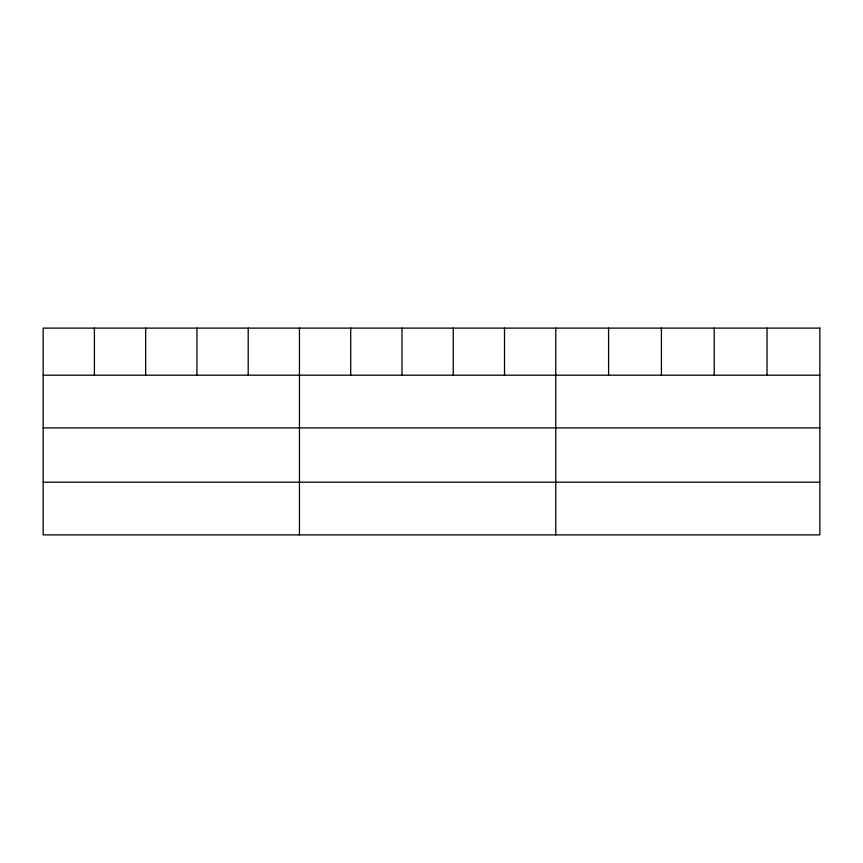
<?xml version="1.0" encoding="UTF-8"?>
<svg xmlns="http://www.w3.org/2000/svg" width="863" height="863" viewBox="0 0 863 863"><rect width="100%" height="100%" fill="white"/><g stroke="black" fill="none" stroke-linecap="round" stroke-linejoin="round"><path stroke-width="1.29" d="M43.15 375.2L819.85 375.2M43.15 427.897L819.85 427.897M43.15 482.19L819.85 482.19M767.034 328.113L767.034 375.2M714.219 328.113L714.219 375.2M661.403 328.113L661.403 375.2M608.588 328.113L608.588 375.2M555.772 328.113L555.772 534.887M504.51 328.113L504.51 375.2M453.248 328.113L453.248 375.2M401.985 328.113L401.985 375.2M350.723 328.113L350.723 375.2M299.461 328.113L299.461 534.887M248.199 328.113L248.199 375.2M196.937 328.113L196.937 375.2M145.674 328.113L145.674 375.2M94.412 328.113L94.412 375.2M819.85 328.113L43.15 328.113L43.15 534.887L819.85 534.887L819.85 328.113"/></g></svg>
